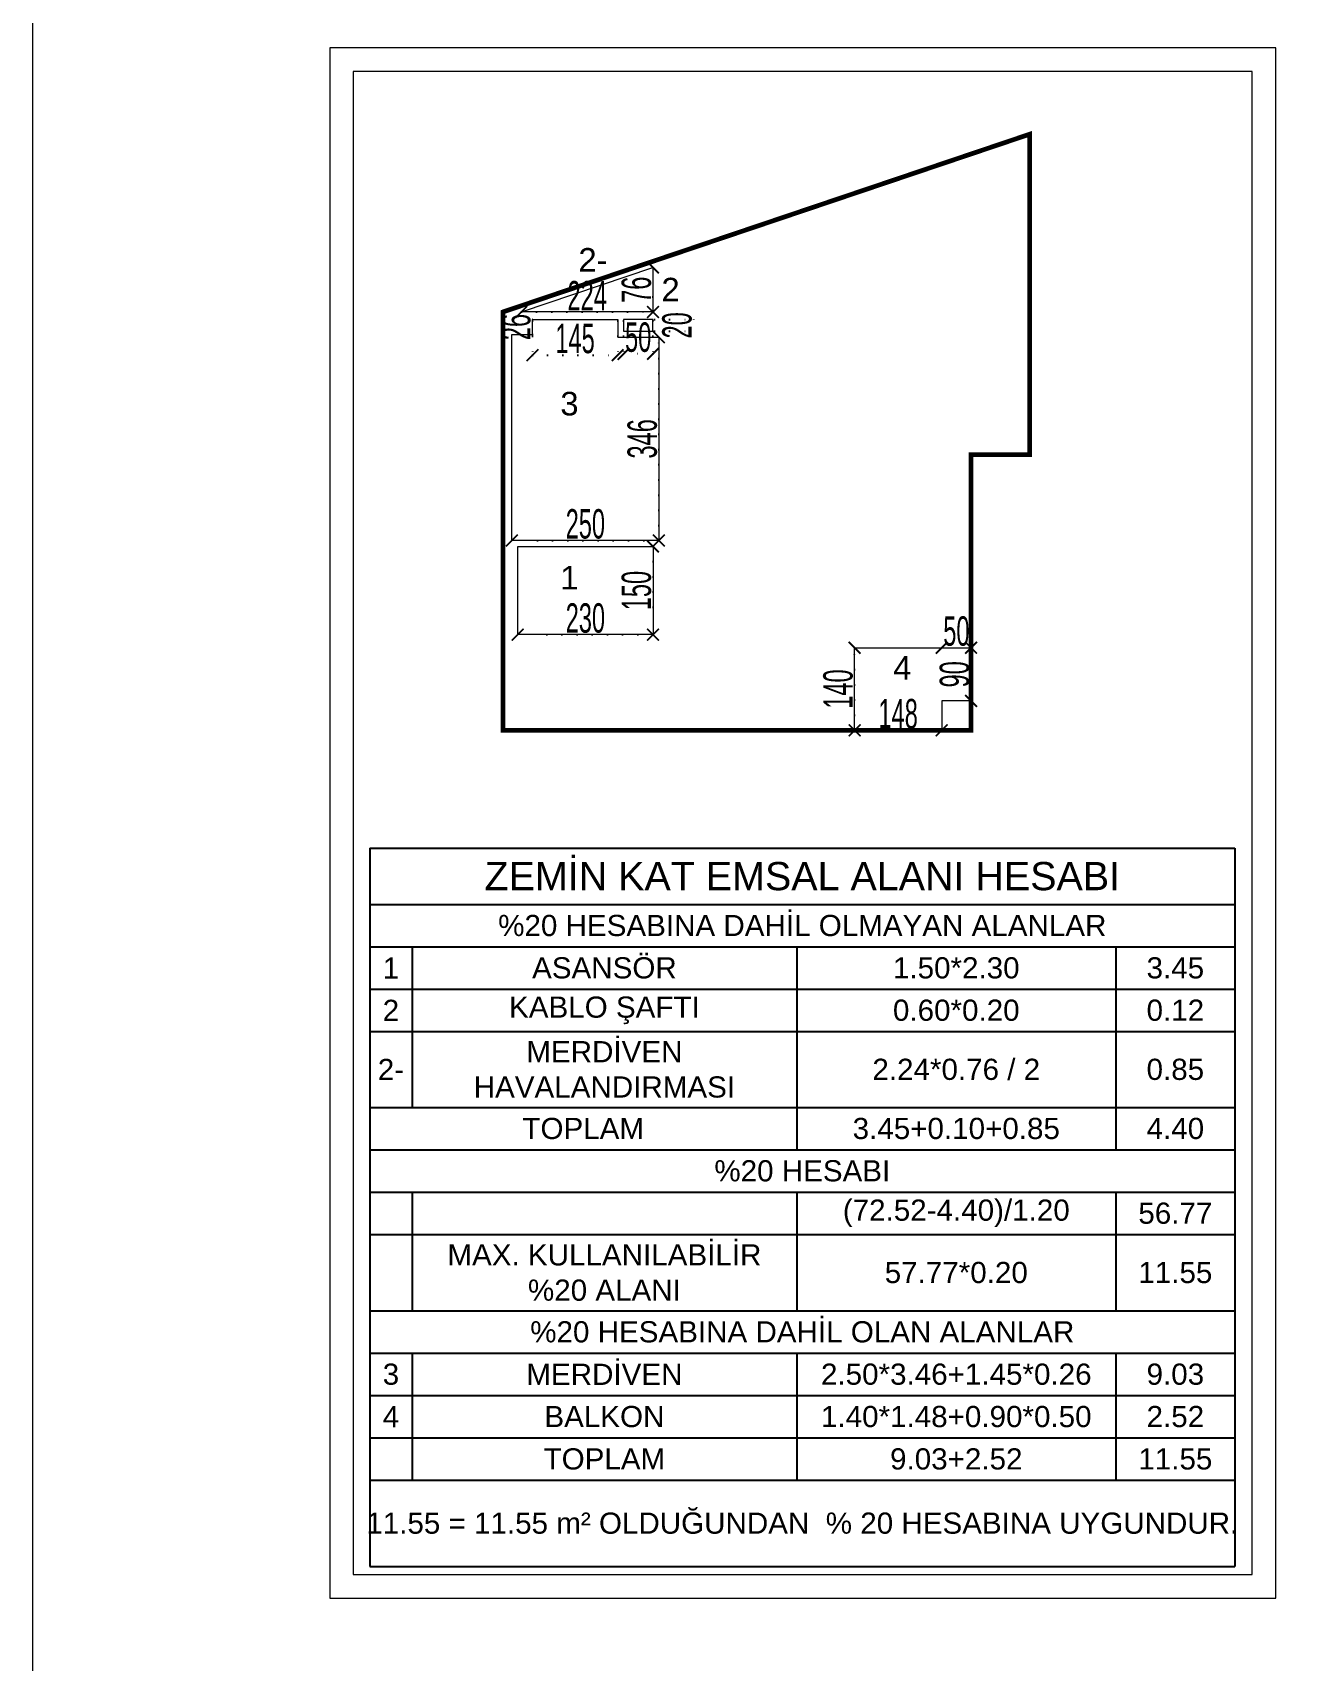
# Model space of a CAD drawing. Header units: millimetres. Extents: x 7519 to 33116, y -1769 to 3101.
# Drawn here: x 12217 to 12755, y 1254 to 1947 of the extents above; entities that cross this region are included whole.
import ezdxf

# ---------------------------------------------------------------- set-up
doc = ezdxf.new("R2010")
doc.units = ezdxf.units.MM
doc.linetypes.add('DOT', pattern=[6.35, 0, -6.35])
doc.layers.add('iç ölçü x', color=20, linetype='Continuous', lineweight=9)
doc.styles.get("Standard").update_dxf_attribs({"font": 'arial.ttf'})
doc.styles.add('UMUT İÇ ÖLÇÜ YAZISI', font='ARIALN.TTF', dxfattribs={"width": 0.7, "height": 12.5})
doc.dimstyles.new('UMUT İÇ ÖLÇÜ', dxfattribs={"dimtxt": 12.5, "dimasz": 5, "dimexe": 1.25, "dimexo": 0.625, "dimtad": 1, "dimtoh": 1, "dimdec": 0, "dimzin": 12, "dimtxsty": 'UMUT İÇ ÖLÇÜ YAZISI', "dimblk": 'ARCHTICK', "dimcen": 5, "dimclrd": 1, "dimclre": 2, "dimclrt": 3, "dimadec": 0, "dimazin": 0, "dimtfac": 1, "dimtdec": 0, "dimtix": 1, "dimtmove": 0, "dimatfit": 3, "dimldrblk": 'ARCHTICK', "dimfxl": 35, "dimfxlon": 1, "dimtfillclr": 256, "dimarcsym": 0})

# ---------------------------------------------------------------- blocks, each defined once
blk = doc.blocks.new('_ArchTick')
at = {"color": 0, "linetype": 'ByBlock', "const_width": 0.15}
blk.add_lwpolyline([(-0.5, -0.5), (0.5, 0.5)], dxfattribs=at)
blk = doc.blocks.new('*D366')
at = {"layer": 'Defpoints', "color": 0, "linetype": 'DOT', "transparency": 16777216}
for p in [(12483.66, 1817.14), (12483.68, 1817.14), (12483.66, 1730.7)]:
    blk.add_point(p, dxfattribs=at)
at = {"layer": 'iç ölçü x', "color": 2, "linetype": 'DOT', "lineweight": -2, "transparency": 16777216}
for p, q in [((12483.66, 1817.14), (12482.41, 1817.14)), ((12483.66, 1730.7), (12484.91, 1730.7))]:
    blk.add_line(p, q, dxfattribs=at)
at = {"layer": 'iç ölçü x', "color": 1, "linetype": 'DOT', "lineweight": -2, "transparency": 16777216}
blk.add_line((12483.66, 1730.7), (12483.66, 1817.14), dxfattribs=at)
at = {"layer": 'iç ölçü x', "color": 1, "linetype": 'DOT', "lineweight": -2, "transparency": 16777216, "xscale": 5, "yscale": 5, "zscale": 5}
for p, rotation in [((12483.66, 1817.14), 90), ((12483.66, 1730.7), 270)]:
    blk.add_blockref('_ArchTick', p, dxfattribs=dict(at, rotation=rotation))
at = {"layer": 'iç ölçü x', "color": 3, "linetype": 'DOT', "transparency": 16777216, "insert": (12476.66, 1773.92), "char_height": 12.5, "attachment_point": 5, "rotation": 90, "style": 'UMUT İÇ ÖLÇÜ YAZISI'}
blk.add_mtext('346', dxfattribs=at)
blk = doc.blocks.new('*D367')
at = {"layer": 'Defpoints', "color": 0, "linetype": 'DOT', "transparency": 16777216}
for p in [(12421.18, 1730.72), (12421.18, 1730.71), (12483.66, 1730.7)]:
    blk.add_point(p, dxfattribs=at)
at = {"layer": 'iç ölçü x', "color": 2, "linetype": 'DOT', "lineweight": -2, "transparency": 16777216}
for p, q in [((12421.18, 1730.71), (12421.18, 1729.46)), ((12483.66, 1730.71), (12483.66, 1731.96))]:
    blk.add_line(p, q, dxfattribs=at)
at = {"layer": 'iç ölçü x', "color": 1, "linetype": 'DOT', "lineweight": -2, "transparency": 16777216}
blk.add_line((12483.66, 1730.71), (12421.18, 1730.71), dxfattribs=at)
at = {"layer": 'iç ölçü x', "color": 1, "linetype": 'DOT', "lineweight": -2, "transparency": 16777216, "xscale": 5, "yscale": 5, "zscale": 5, "rotation": 180}
blk.add_blockref('_ArchTick', (12421.18, 1730.71), dxfattribs=at)
at = {"layer": 'iç ölçü x', "color": 1, "linetype": 'DOT', "lineweight": -2, "transparency": 16777216, "xscale": 5, "yscale": 5, "zscale": 5}
blk.add_blockref('_ArchTick', (12483.66, 1730.71), dxfattribs=at)
at = {"layer": 'iç ölçü x', "color": 3, "linetype": 'DOT', "transparency": 16777216, "insert": (12452.42, 1737.72), "char_height": 12.5, "attachment_point": 5, "style": 'UMUT İÇ ÖLÇÜ YAZISI'}
blk.add_mtext('250', dxfattribs=at)
blk = doc.blocks.new('*D370')
at = {"layer": 'Defpoints', "color": 0, "linetype": 'DOT', "transparency": 16777216}
for p in [(12429.93, 1824.66), (12429.93, 1824.66), (12429.93, 1818.2)]:
    blk.add_point(p, dxfattribs=at)
at = {"layer": 'iç ölçü x', "color": 2, "linetype": 'DOT', "lineweight": -2, "transparency": 16777216}
for p, q in [((12429.93, 1824.66), (12428.68, 1824.66)), ((12429.93, 1818.2), (12428.68, 1818.2))]:
    blk.add_line(p, q, dxfattribs=at)
at = {"layer": 'iç ölçü x', "color": 1, "linetype": 'DOT', "lineweight": -2, "transparency": 16777216}
blk.add_line((12429.93, 1818.2), (12429.93, 1824.66), dxfattribs=at)
at = {"layer": 'iç ölçü x', "color": 3, "linetype": 'DOT', "transparency": 16777216, "insert": (12422.92, 1821.43), "char_height": 12.5, "attachment_point": 5, "rotation": 90, "style": 'UMUT İÇ ÖLÇÜ YAZISI'}
blk.add_mtext('26', dxfattribs=at)
blk = doc.blocks.new('*D371')
at = {"layer": 'Defpoints', "color": 0, "linetype": 'DOT', "transparency": 16777216}
for p in [(12429.93, 1824.66), (12466.18, 1824.66), (12466.18, 1809.48)]:
    blk.add_point(p, dxfattribs=at)
at = {"layer": 'iç ölçü x', "color": 2, "linetype": 'DOT', "lineweight": -2, "transparency": 16777216}
for p, q in [((12429.93, 1824.03), (12429.93, 1808.23)), ((12466.18, 1824.03), (12466.18, 1808.23))]:
    blk.add_line(p, q, dxfattribs=at)
at = {"layer": 'iç ölçü x', "color": 1, "linetype": 'DOT', "lineweight": -2, "transparency": 16777216}
blk.add_line((12429.93, 1809.48), (12466.18, 1809.48), dxfattribs=at)
at = {"layer": 'iç ölçü x', "color": 1, "linetype": 'DOT', "lineweight": -2, "transparency": 16777216, "xscale": 5, "yscale": 5, "zscale": 5, "rotation": 180}
blk.add_blockref('_ArchTick', (12429.93, 1809.48), dxfattribs=at)
at = {"layer": 'iç ölçü x', "color": 1, "linetype": 'DOT', "lineweight": -2, "transparency": 16777216, "xscale": 5, "yscale": 5, "zscale": 5}
blk.add_blockref('_ArchTick', (12466.18, 1809.48), dxfattribs=at)
at = {"layer": 'iç ölçü x', "color": 3, "linetype": 'DOT', "transparency": 16777216, "insert": (12448.05, 1816.49), "char_height": 12.5, "attachment_point": 5, "style": 'UMUT İÇ ÖLÇÜ YAZISI'}
blk.add_mtext('145', dxfattribs=at)
blk = doc.blocks.new('*D372')
at = {"layer": 'Defpoints', "color": 0, "linetype": 'DOT', "transparency": 16777216}
for p in [(12423.68, 1690.72), (12423.68, 1690.72), (12481.18, 1690.72)]:
    blk.add_point(p, dxfattribs=at)
at = {"layer": 'iç ölçü x', "color": 2, "linetype": 'DOT', "lineweight": -2, "transparency": 16777216}
for p, q in [((12423.68, 1690.72), (12423.68, 1691.97)), ((12481.18, 1690.72), (12481.18, 1691.97))]:
    blk.add_line(p, q, dxfattribs=at)
at = {"layer": 'iç ölçü x', "color": 1, "linetype": 'DOT', "lineweight": -2, "transparency": 16777216}
blk.add_line((12481.18, 1690.72), (12423.68, 1690.72), dxfattribs=at)
at = {"layer": 'iç ölçü x', "color": 1, "linetype": 'DOT', "lineweight": -2, "transparency": 16777216, "xscale": 5, "yscale": 5, "zscale": 5, "rotation": 180}
blk.add_blockref('_ArchTick', (12423.68, 1690.72), dxfattribs=at)
at = {"layer": 'iç ölçü x', "color": 1, "linetype": 'DOT', "lineweight": -2, "transparency": 16777216, "xscale": 5, "yscale": 5, "zscale": 5}
blk.add_blockref('_ArchTick', (12481.18, 1690.72), dxfattribs=at)
at = {"layer": 'iç ölçü x', "color": 3, "linetype": 'DOT', "transparency": 16777216, "insert": (12452.43, 1697.72), "char_height": 12.5, "attachment_point": 5, "style": 'UMUT İÇ ÖLÇÜ YAZISI'}
blk.add_mtext('230', dxfattribs=at)
blk = doc.blocks.new('*D373')
at = {"layer": 'Defpoints', "color": 0, "linetype": 'DOT', "transparency": 16777216}
for p in [(12481.18, 1728.2), (12481.18, 1690.72), (12481.18, 1690.72)]:
    blk.add_point(p, dxfattribs=at)
at = {"layer": 'iç ölçü x', "color": 2, "linetype": 'DOT', "lineweight": -2, "transparency": 16777216}
for p, q in [((12481.18, 1728.2), (12479.93, 1728.2)), ((12481.18, 1690.72), (12479.93, 1690.72))]:
    blk.add_line(p, q, dxfattribs=at)
at = {"layer": 'iç ölçü x', "color": 1, "linetype": 'DOT', "lineweight": -2, "transparency": 16777216}
blk.add_line((12481.18, 1728.2), (12481.18, 1690.72), dxfattribs=at)
at = {"layer": 'iç ölçü x', "color": 1, "linetype": 'DOT', "lineweight": -2, "transparency": 16777216, "xscale": 5, "yscale": 5, "zscale": 5}
for p, rotation in [((12481.18, 1728.2), 90), ((12481.18, 1690.72), 270)]:
    blk.add_blockref('_ArchTick', p, dxfattribs=dict(at, rotation=rotation))
at = {"layer": 'iç ölçü x', "color": 3, "linetype": 'DOT', "transparency": 16777216, "insert": (12474.17, 1709.46), "char_height": 12.5, "attachment_point": 5, "rotation": 90, "style": 'UMUT İÇ ÖLÇÜ YAZISI'}
blk.add_mtext('150', dxfattribs=at)
blk = doc.blocks.new('*D368')
at = {"layer": 'Defpoints', "color": 0, "linetype": 'DOT', "transparency": 16777216}
for p in [(12468.68, 1824.65), (12481.17, 1824.65), (12468.68, 1810.04)]:
    blk.add_point(p, dxfattribs=at)
at = {"layer": 'iç ölçü x', "color": 2, "linetype": 'DOT', "lineweight": -2, "transparency": 16777216}
for p, q in [((12468.68, 1824.02), (12468.68, 1808.79)), ((12481.17, 1824.02), (12481.17, 1808.79))]:
    blk.add_line(p, q, dxfattribs=at)
at = {"layer": 'iç ölçü x', "color": 1, "linetype": 'DOT', "lineweight": -2, "transparency": 16777216}
blk.add_line((12481.17, 1810.04), (12468.68, 1810.04), dxfattribs=at)
at = {"layer": 'iç ölçü x', "color": 1, "linetype": 'DOT', "lineweight": -2, "transparency": 16777216, "xscale": 5, "yscale": 5, "zscale": 5, "rotation": 180}
blk.add_blockref('_ArchTick', (12468.68, 1810.04), dxfattribs=at)
at = {"layer": 'iç ölçü x', "color": 1, "linetype": 'DOT', "lineweight": -2, "transparency": 16777216, "xscale": 5, "yscale": 5, "zscale": 5}
blk.add_blockref('_ArchTick', (12481.17, 1810.04), dxfattribs=at)
at = {"layer": 'iç ölçü x', "color": 3, "linetype": 'DOT', "transparency": 16777216, "insert": (12474.87, 1817.05), "char_height": 12.5, "attachment_point": 5, "style": 'UMUT İÇ ÖLÇÜ YAZISI'}
blk.add_mtext('50', dxfattribs=at)
blk = doc.blocks.new('*D369')
at = {"layer": 'Defpoints', "color": 0, "linetype": 'DOT', "transparency": 16777216}
for p in [(12481.17, 1824.65), (12481.17, 1819.64), (12498.42, 1819.64)]:
    blk.add_point(p, dxfattribs=at)
at = {"layer": 'iç ölçü x', "color": 2, "linetype": 'DOT', "lineweight": -2, "transparency": 16777216}
for p, q in [((12481.8, 1824.65), (12499.67, 1824.65)), ((12481.8, 1819.64), (12499.67, 1819.64))]:
    blk.add_line(p, q, dxfattribs=at)
at = {"layer": 'iç ölçü x', "color": 1, "linetype": 'DOT', "lineweight": -2, "transparency": 16777216}
blk.add_line((12498.42, 1824.65), (12498.42, 1819.64), dxfattribs=at)
at = {"layer": 'iç ölçü x', "color": 3, "linetype": 'DOT', "transparency": 16777216, "insert": (12491.41, 1822.15), "char_height": 12.5, "attachment_point": 5, "rotation": 90, "style": 'UMUT İÇ ÖLÇÜ YAZISI'}
blk.add_mtext('20', dxfattribs=at)
blk = doc.blocks.new('*T374')
at = {"layer": 'iç ölçü x', "color": 0, "linetype": 'ByBlock', "lineweight": -2, "transparency": 16777216}
for p, q in [((0, 0), (367.66, 0)), ((0, 0), (0, -305.18)), ((367.66, 0), (367.66, -305.18)), ((0, -23.93), (367.66, -23.93)), ((0, -41.93), (367.66, -41.93)), ((18, -41.93), (18, -110.17)), ((181.44, -41.93), (181.44, -128.17)), ((317.1, -41.93), (317.1, -128.17)), ((0, -59.93), (367.66, -59.93)), ((0, -77.93), (367.66, -77.93)), ((0, -110.17), (367.66, -110.17)), ((0, -128.17), (367.66, -128.17)), ((0, -146.17), (367.66, -146.17)), ((18, -146.17), (18, -196.58)), ((181.44, -146.17), (181.44, -196.58)), ((317.1, -146.17), (317.1, -196.58)), ((0, -164.17), (367.66, -164.17)), ((0, -196.58), (367.66, -196.58)), ((0, -214.58), (367.66, -214.58)), ((18, -214.58), (18, -268.58)), ((181.44, -214.58), (181.44, -268.58)), ((317.1, -214.58), (317.1, -268.58)), ((0, -232.58), (367.66, -232.58)), ((0, -250.58), (367.66, -250.58)), ((0, -268.58), (367.66, -268.58)), ((0, -305.18), (367.66, -305.18))]:
    blk.add_line(p, q, dxfattribs=at)
at = {"layer": 'iç ölçü x', "color": 0, "transparency": 16777216, "attachment_point": 5}
for s, insert, char_height, width in [('ZEMİN KAT EMSAL ALANI HESABI', (183.83, -11.97), 12, 361.6562), ('%20 HESABINA DAHİL OLMAYAN ALANLAR', (183.83, -32.93), 9, 361.6562), ('1', (9, -50.93), 9, 12), ('ASANSÖR', (99.72, -50.93), 9, 157.4382), ('1.50*2.30', (249.27, -50.93), 9, 129.6608), ('3.45', (342.38, -50.93), 9, 44.5572), ('2', (9, -68.93), 9, 12), ('KABLO ŞAFTI', (99.72, -68.93), 9, 157.4382), ('0.60*0.20', (249.27, -68.93), 9, 129.6608), ('0.12', (342.38, -68.93), 9, 44.5572), ('MERDİVEN HAVALANDIRMASI', (99.72, -94.05), 9, 157.4382), ('2-', (9, -94.05), 9, 12), ('\\A1;2.24*0.76 / 2', (249.27, -94.05), 9, 129.6608), ('0.85', (342.38, -94.05), 9, 44.5572), ('TOPLAM', (90.72, -119.17), 9, 175.4382), ('3.45+0.10+0.85', (249.27, -119.17), 9, 129.6608), ('4.40', (342.38, -119.17), 9, 44.5572), ('%20 HESABI', (183.83, -137.17), 9, 361.6562), ('(72.52-4.40)/1.20', (249.27, -155.17), 9, 129.6608), ('56.77', (342.38, -155.17), 9, 44.5572), ('MAX. KULLANILABİLİR %20 ALANI', (99.72, -180.38), 9, 157.4382), ('57.77*0.20', (249.27, -180.38), 9, 129.6608), ('11.55', (342.38, -180.38), 9, 44.5572), ('%20 HESABINA DAHİL OLAN ALANLAR', (183.83, -205.58), 9, 361.6562), ('3', (9, -223.58), 9, 12), ('MERDİVEN', (99.72, -223.58), 9, 157.4382), ('2.50*3.46+1.45*0.26', (249.27, -223.58), 9, 129.6608), ('9.03', (342.38, -223.58), 9, 44.5572), ('4', (9, -241.58), 9, 12), ('BALKON', (99.72, -241.58), 9, 157.4382), ('1.40*1.48+0.90*0.50', (249.27, -241.58), 9, 129.6608), ('2.52', (342.38, -241.58), 9, 44.5572), ('TOPLAM', (99.72, -259.58), 9, 157.4382), ('9.03+2.52', (249.27, -259.58), 9, 129.6608), ('11.55', (342.38, -259.58), 9, 44.5572), ('11.55 = 11.55 m² OLDUĞUNDAN  % 20 HESABINA UYGUNDUR.', (183.83, -286.88), 9, 361.6562)]:
    blk.add_mtext(s, dxfattribs=dict(at, insert=insert, char_height=char_height, width=width))
blk = doc.blocks.new('*D375')
at = {"layer": 'Defpoints', "color": 0, "linetype": 'DOT', "transparency": 16777216}
for p in [(12566.87, 1685.16), (12566.87, 1685.16), (12566.87, 1650.07)]:
    blk.add_point(p, dxfattribs=at)
at = {"layer": 'iç ölçü x', "color": 2, "linetype": 'DOT', "lineweight": -2, "transparency": 16777216}
for p, q in [((12566.87, 1685.16), (12565.62, 1685.16)), ((12566.87, 1650.07), (12565.62, 1650.07))]:
    blk.add_line(p, q, dxfattribs=at)
at = {"layer": 'iç ölçü x', "color": 1, "linetype": 'DOT', "lineweight": -2, "transparency": 16777216}
blk.add_line((12566.87, 1650.07), (12566.87, 1685.16), dxfattribs=at)
at = {"layer": 'iç ölçü x', "color": 1, "linetype": 'DOT', "lineweight": -2, "transparency": 16777216, "xscale": 5, "yscale": 5, "zscale": 5}
for p, rotation in [((12566.87, 1685.16), 90), ((12566.87, 1650.07), 270)]:
    blk.add_blockref('_ArchTick', p, dxfattribs=dict(at, rotation=rotation))
at = {"layer": 'iç ölçü x', "color": 3, "linetype": 'DOT', "transparency": 16777216, "insert": (12559.86, 1667.61), "char_height": 12.5, "attachment_point": 5, "rotation": 90, "style": 'UMUT İÇ ÖLÇÜ YAZISI'}
blk.add_mtext('140', dxfattribs=at)
blk = doc.blocks.new('*D376')
at = {"layer": 'Defpoints', "color": 0, "linetype": 'DOT', "transparency": 16777216}
for p in [(12566.87, 1650.07), (12566.87, 1650.07), (12603.87, 1650.07)]:
    blk.add_point(p, dxfattribs=at)
at = {"layer": 'iç ölçü x', "color": 2, "linetype": 'DOT', "lineweight": -2, "transparency": 16777216}
for p, q in [((12566.87, 1650.07), (12566.87, 1651.32)), ((12603.87, 1650.07), (12603.87, 1651.32))]:
    blk.add_line(p, q, dxfattribs=at)
at = {"layer": 'iç ölçü x', "color": 1, "linetype": 'DOT', "lineweight": -2, "transparency": 16777216}
blk.add_line((12603.87, 1650.07), (12566.87, 1650.07), dxfattribs=at)
at = {"layer": 'iç ölçü x', "color": 1, "linetype": 'DOT', "lineweight": -2, "transparency": 16777216, "xscale": 5, "yscale": 5, "zscale": 5, "rotation": 180}
blk.add_blockref('_ArchTick', (12566.87, 1650.07), dxfattribs=at)
at = {"layer": 'iç ölçü x', "color": 1, "linetype": 'DOT', "lineweight": -2, "transparency": 16777216, "xscale": 5, "yscale": 5, "zscale": 5}
blk.add_blockref('_ArchTick', (12603.87, 1650.07), dxfattribs=at)
at = {"layer": 'iç ölçü x', "color": 3, "linetype": 'DOT', "transparency": 16777216, "insert": (12585.37, 1657.07), "char_height": 12.5, "attachment_point": 5, "style": 'UMUT İÇ ÖLÇÜ YAZISI'}
blk.add_mtext('148', dxfattribs=at)
blk = doc.blocks.new('*D377')
at = {"layer": 'Defpoints', "color": 0, "linetype": 'DOT', "transparency": 16777216}
for p in [(12603.87, 1685.16), (12603.87, 1685.16), (12616.37, 1662.57)]:
    blk.add_point(p, dxfattribs=at)
at = {"layer": 'iç ölçü x', "color": 2, "linetype": 'DOT', "lineweight": -2, "transparency": 16777216}
for p, q in [((12603.87, 1685.16), (12603.87, 1686.41)), ((12616.37, 1663.19), (12616.37, 1686.41))]:
    blk.add_line(p, q, dxfattribs=at)
at = {"layer": 'iç ölçü x', "color": 1, "linetype": 'DOT', "lineweight": -2, "transparency": 16777216}
blk.add_line((12616.37, 1685.16), (12603.87, 1685.16), dxfattribs=at)
at = {"layer": 'iç ölçü x', "color": 1, "linetype": 'DOT', "lineweight": -2, "transparency": 16777216, "xscale": 5, "yscale": 5, "zscale": 5, "rotation": 180}
blk.add_blockref('_ArchTick', (12603.87, 1685.16), dxfattribs=at)
at = {"layer": 'iç ölçü x', "color": 1, "linetype": 'DOT', "lineweight": -2, "transparency": 16777216, "xscale": 5, "yscale": 5, "zscale": 5}
blk.add_blockref('_ArchTick', (12616.37, 1685.16), dxfattribs=at)
at = {"layer": 'iç ölçü x', "color": 3, "linetype": 'DOT', "transparency": 16777216, "insert": (12610.12, 1692.17), "char_height": 12.5, "attachment_point": 5, "style": 'UMUT İÇ ÖLÇÜ YAZISI'}
blk.add_mtext('50', dxfattribs=at)
blk = doc.blocks.new('*D378')
at = {"layer": 'Defpoints', "color": 0, "linetype": 'DOT', "transparency": 16777216}
for p in [(12616.37, 1685.16), (12616.37, 1662.57), (12616.37, 1662.57)]:
    blk.add_point(p, dxfattribs=at)
at = {"layer": 'iç ölçü x', "color": 2, "linetype": 'DOT', "lineweight": -2, "transparency": 16777216}
for p, q in [((12616.37, 1685.16), (12615.12, 1685.16)), ((12616.37, 1662.57), (12615.12, 1662.57))]:
    blk.add_line(p, q, dxfattribs=at)
at = {"layer": 'iç ölçü x', "color": 1, "linetype": 'DOT', "lineweight": -2, "transparency": 16777216}
blk.add_line((12616.37, 1685.16), (12616.37, 1662.57), dxfattribs=at)
at = {"layer": 'iç ölçü x', "color": 1, "linetype": 'DOT', "lineweight": -2, "transparency": 16777216, "xscale": 5, "yscale": 5, "zscale": 5}
for p, rotation in [((12616.37, 1685.16), 90), ((12616.37, 1662.57), 270)]:
    blk.add_blockref('_ArchTick', p, dxfattribs=dict(at, rotation=rotation))
at = {"layer": 'iç ölçü x', "color": 3, "linetype": 'DOT', "transparency": 16777216, "insert": (12609.36, 1673.86), "char_height": 12.5, "attachment_point": 5, "rotation": 90, "style": 'UMUT İÇ ÖLÇÜ YAZISI'}
blk.add_mtext('90', dxfattribs=at)
blk = doc.blocks.new('*D609')
at = {"layer": 'Defpoints', "color": 0, "linetype": 'DOT', "transparency": 16777216}
for p in [(12425.25, 1827.85), (12481.17, 1827.84), (12481.17, 1827.84)]:
    blk.add_point(p, dxfattribs=at)
at = {"layer": 'iç ölçü x', "color": 2, "linetype": 'DOT', "lineweight": -2, "transparency": 16777216}
for p, q in [((12425.25, 1827.85), (12425.25, 1826.6)), ((12481.17, 1827.84), (12481.17, 1826.59))]:
    blk.add_line(p, q, dxfattribs=at)
at = {"layer": 'iç ölçü x', "color": 1, "linetype": 'DOT', "lineweight": -2, "transparency": 16777216}
blk.add_line((12425.25, 1827.85), (12481.17, 1827.84), dxfattribs=at)
at = {"layer": 'iç ölçü x', "color": 1, "linetype": 'DOT', "lineweight": -2, "transparency": 16777216, "xscale": 5, "yscale": 5, "zscale": 5}
for p, rotation in [((12425.25, 1827.85), 179.9869399733698), ((12481.17, 1827.84), 359.9869399733698)]:
    blk.add_blockref('_ArchTick', p, dxfattribs=dict(at, rotation=rotation))
at = {"layer": 'iç ölçü x', "color": 3, "linetype": 'DOT', "transparency": 16777216, "insert": (12453.21, 1834.75), "char_height": 12.5, "attachment_point": 5, "rotation": 359.98694, "style": 'UMUT İÇ ÖLÇÜ YAZISI'}
blk.add_mtext('224', dxfattribs=at)
blk = doc.blocks.new('*D610')
at = {"layer": 'Defpoints', "color": 0, "linetype": 'DOT', "transparency": 16777216}
for p in [(12481.17, 1846.72), (12481.17, 1846.72), (12481.17, 1827.84)]:
    blk.add_point(p, dxfattribs=at)
at = {"layer": 'iç ölçü x', "color": 2, "linetype": 'DOT', "lineweight": -2, "transparency": 16777216}
for p, q in [((12481.17, 1846.72), (12479.92, 1846.72)), ((12481.17, 1827.84), (12479.92, 1827.84))]:
    blk.add_line(p, q, dxfattribs=at)
at = {"layer": 'iç ölçü x', "color": 1, "linetype": 'DOT', "lineweight": -2, "transparency": 16777216}
blk.add_line((12481.17, 1827.84), (12481.17, 1846.72), dxfattribs=at)
at = {"layer": 'iç ölçü x', "color": 1, "linetype": 'DOT', "lineweight": -2, "transparency": 16777216, "xscale": 5, "yscale": 5, "zscale": 5}
for p, rotation in [((12481.17, 1846.72), 89.98574916184316), ((12481.17, 1827.84), 269.9857491618432)]:
    blk.add_blockref('_ArchTick', p, dxfattribs=dict(at, rotation=rotation))
at = {"layer": 'iç ölçü x', "color": 3, "linetype": 'DOT', "transparency": 16777216, "insert": (12474.16, 1837.28), "char_height": 12.5, "attachment_point": 5, "rotation": 89.98575, "style": 'UMUT İÇ ÖLÇÜ YAZISI'}
blk.add_mtext('76', dxfattribs=at)

msp = doc.modelspace()

# ---------------------------------------------------------------- linework, layer by layer
at = {"layer": 'iç ölçü x'}
for points in [[(12217.485, 704.072), (13738.496, 704.072), (13738.496, 3080.74), (12217.485, 3080.74)], [(12745.892, 1940.031), (12343.795, 1940.031), (12343.795, 1281.31), (12745.892, 1281.31)], [(12735.892, 1930.031), (12353.795, 1930.031), (12353.795, 1291.31), (12735.892, 1291.31)], [(12425.236, 1827.848), (12481.17, 1846.716), (12481.166, 1827.84), (12425.249, 1827.853)], [(12421.177, 1818.202), (12429.927, 1818.202), (12429.927, 1824.656), (12466.178, 1824.656), (12466.177, 1817.148), (12483.677, 1817.144), (12483.658, 1730.702), (12421.177, 1730.715)], [(12468.678, 1824.647), (12468.678, 1819.645), (12481.172, 1819.645), (12481.172, 1824.647)], [(12481.177, 1728.204), (12481.177, 1690.715), (12423.677, 1690.715), (12423.677, 1728.204)], [(12566.87, 1685.16), (12616.37, 1685.16), (12616.37, 1662.565), (12603.87, 1662.565), (12603.87, 1650.065), (12566.87, 1650.065)]]:
    msp.add_lwpolyline(points, close=True, dxfattribs=at)
at = {"layer": 'iç ölçü x', "const_width": 2}
msp.add_lwpolyline([(12417.427, 1827.853), (12481.171, 1849.359), (12481.171, 1849.359), (12641.247, 1903.36), (12641.247, 1767.176), (12616.37, 1767.176), (12616.37, 1650.065), (12417.427, 1650.065), (12417.427, 1827.853)], close=True, dxfattribs=at)

# ---------------------------------------------------------------- block references
msp.add_blockref('*T374', (12360.798, 1600.01))

# ---------------------------------------------------------------- texts
for s, p in [('2-', (12449.462, 1844.987)), ('2', (12484.753, 1832.348)), ('3', (12441.783, 1783.878)), ('1', (12441.783, 1709.939)), ('4', (12583.247, 1671.587))]:
    msp.add_text(s, height=10).set_placement(p)

# ---------------------------------------------------------------- dimensions: what is measured, and where the dimension line sits
at = {"layer": 'iç ölçü x', "linetype": 'DOT'}
for p1, p2, picture, middle in [((12481.166, 1827.84), (12481.17, 1846.716), '*D610', (12474.161, 1837.28)), ((12425.249, 1827.853), (12481.166, 1827.84), '*D609', (12453.209, 1834.747))]:
    dim = msp.add_aligned_dim(p1=p1, p2=p2, distance=0, dimstyle='UMUT İÇ ÖLÇÜ', override={"dimlfac": 4}, dxfattribs=at)
    dim.commit()
    dim.dimension.update_dxf_attribs({"geometry": picture, "text_midpoint": middle})
for base, p1, p2, picture, middle in [((12429.927, 1824.656), (12429.927, 1818.202), (12429.927, 1824.656), '*D370', (12422.92, 1821.429)), ((12498.417, 1819.645), (12481.172, 1824.647), (12481.172, 1819.645), '*D369', (12491.41, 1822.146)), ((12483.663, 1817.144), (12483.658, 1730.702), (12483.677, 1817.144), '*D366', (12476.656, 1773.923)), ((12481.177, 1690.715), (12481.177, 1728.204), (12481.177, 1690.715), '*D373', (12474.17, 1709.459)), ((12566.87, 1685.16), (12566.87, 1650.065), (12566.87, 1685.16), '*D375', (12559.863, 1667.613)), ((12616.37, 1662.565), (12616.37, 1685.16), (12616.37, 1662.565), '*D378', (12609.363, 1673.863))]:
    dim = msp.add_linear_dim(base=base, p1=p1, p2=p2, angle=90, dimstyle='UMUT İÇ ÖLÇÜ', override={"dimlfac": 4}, dxfattribs=at)
    dim.commit()
    dim.dimension.update_dxf_attribs({"geometry": picture, "text_midpoint": middle})
for base, p1, p2, picture, middle in [((12466.178, 1809.484), (12429.927, 1824.656), (12466.178, 1824.656), '*D371', (12448.053, 1809.484)), ((12468.678, 1810.045), (12481.172, 1824.647), (12468.678, 1824.647), '*D368', (12474.87, 1810.045))]:
    dim = msp.add_linear_dim(base=base, p1=p1, p2=p2, dimstyle='UMUT İÇ ÖLÇÜ', override={"dimlfac": 4}, dxfattribs=at)
    dim.commit()
    dim.dimension.update_dxf_attribs({"geometry": picture, "text_midpoint": middle, "dimtype": 160})
for base, p1, p2, picture, middle in [((12421.177, 1730.709), (12483.658, 1730.702), (12421.177, 1730.715), '*D367', (12452.418, 1737.716)), ((12423.677, 1690.715), (12481.177, 1690.715), (12423.677, 1690.715), '*D372', (12452.427, 1697.722)), ((12603.87, 1685.16), (12616.37, 1662.565), (12603.87, 1685.16), '*D377', (12610.12, 1692.167)), ((12566.87, 1650.065), (12603.87, 1650.065), (12566.87, 1650.065), '*D376', (12585.37, 1657.072))]:
    dim = msp.add_linear_dim(base=base, p1=p1, p2=p2, dimstyle='UMUT İÇ ÖLÇÜ', override={"dimlfac": 4}, dxfattribs=at)
    dim.commit()
    dim.dimension.update_dxf_attribs({"geometry": picture, "text_midpoint": middle})

doc.saveas('drawing.dxf')
